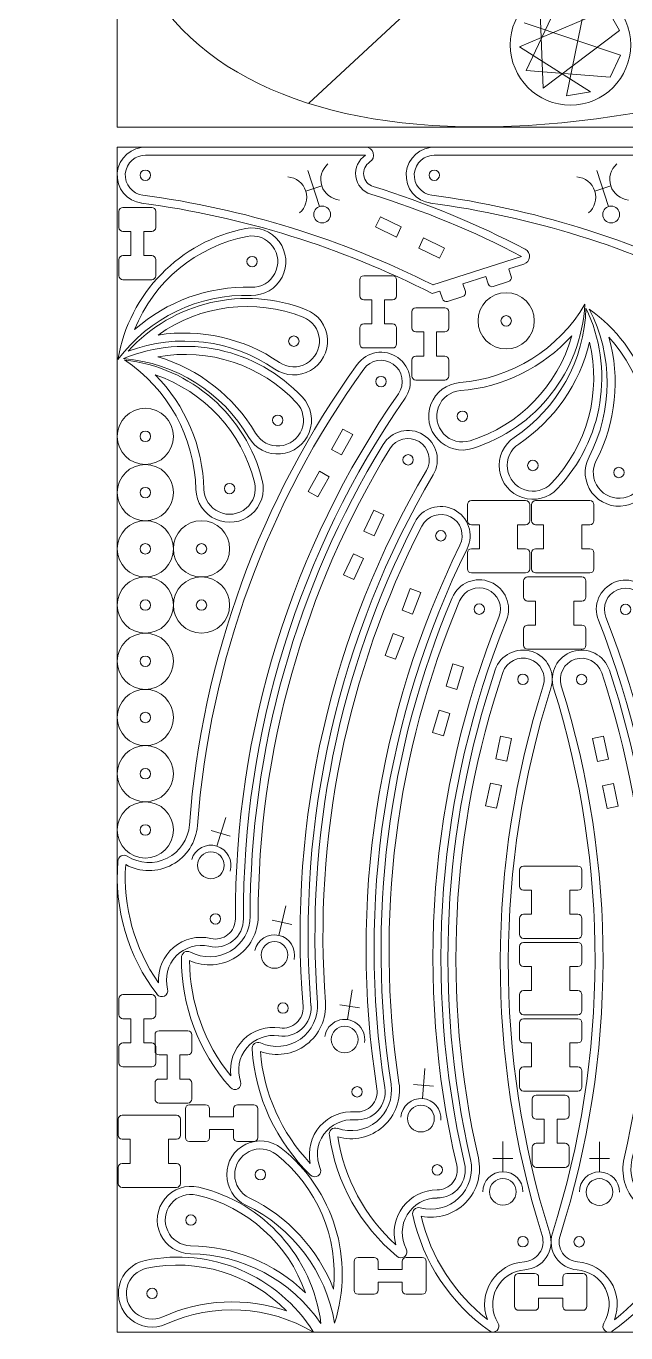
# Model space of a CAD drawing. Header units: millimetres. Extents: x -174 to 931, y -23 to 951.
# Drawn here: x -22.7 to 126.7, y 299.8 to 625.1 of the extents above; entities that cross this region are included whole.
import ezdxf

# ---------------------------------------------------------------- set-up
doc = ezdxf.new("R2010")
doc.units = ezdxf.units.MM
doc.layers.add('a', color=7, linetype='Continuous', true_color=0xffffff)
for name, color, linetype, lineweight, true_color in [('First Cuts (Holes)', 3, 'Continuous', 5, 0x00ff00), ('lables', 1, 'Continuous', 5, 0xff0000), ('Mid Cuts', 5, 'Continuous', 5, 0x0000ff), ('Outlines', 4, 'Continuous', 5, 0x00ffff)]:
    doc.layers.add(name, color=color, linetype=linetype, lineweight=lineweight, true_color=true_color)

# ---------------------------------------------------------------- blocks, each defined once
blk = doc.blocks.new('Display Base')
at = {"layer": 'lables'}
for p, q in [((-36.16, 158.41), (-45.68, 200.13)), ((-59.75, 147.67), (-78.33, 137.91)), ((-65.68, 149.13), (-77.6, 131.85)), ((-71.6, 147.67), (-68.73, 124)), ((-53.02, 137.91), (-71.6, 147.67)), ((-53.75, 131.85), (-65.68, 149.13)), ((-59.75, 147.67), (-62.62, 124)), ((-76.17, 143.62), (-78.33, 137.91)), ((-76.17, 143.62), (-57.22, 126.83)), ((-74.13, 126.83), (-55.18, 143.62)), ((-74.13, 126.83), (-77.6, 131.85)), ((-68.73, 124), (-62.62, 124))]:
    blk.add_line(p, q, dxfattribs=at)
blk.add_circle((-65.68, 136.38), 15, dxfattribs=at)
blk.add_ellipse((0, 0), major_axis=(0, 185), ratio=0.378378, dxfattribs=at)
at = {"layer": 'Outlines'}
blk.add_ellipse((0, 0), major_axis=(0, -220), ratio=0.5, dxfattribs=at)
blk = doc.blocks.new('Hole - Screw')
at = {"layer": 'First Cuts (Holes)'}
blk.add_circle((0, 0), 1.3, dxfattribs=at)
blk = doc.blocks.new('Leg Washer')
at = {"layer": 'Outlines'}
blk.add_circle((0, 0), 7, dxfattribs=at)
at = {"layer": 'a', "yscale": -1, "rotation": 180}
blk.add_blockref('Hole - Screw', (0, 0), dxfattribs=at)
blk = doc.blocks.new('Claw')
at = {"layer": 'lables', "flags": 128}
blk.add_lwpolyline([(-1.29, 6.27, 1.117247), (2.64, -5.83, -0.190808), (33.53, -4.36, 0.255133)], format="xyb", close=True, dxfattribs=at)
at = {"layer": 'Outlines'}
for centre, radius, start, end in [((0, 0), 8.4, 101.654, 294.3325), ((6.38, -30.95), 40, 32.2152, 101.654), ((19.94, -44.1), 40, 59.5308, 114.3325)]:
    blk.add_arc(centre, radius, start, end, dxfattribs=at)
at = {"layer": 'a', "yscale": -1, "rotation": 165.9637565320735}
blk.add_blockref('Hole - Screw', (0, 0), dxfattribs=at)
blk = doc.blocks.new('Hole - Mount')
at = {"layer": 'First Cuts (Holes)'}
for p, q in [((-1.4, 8.9), (1.4, 8.9)), ((-1.4, 3.1), (-1.4, 8.9)), ((1.4, 8.9), (1.4, 3.1)), ((1.4, 3.1), (-1.4, 3.1)), ((-1.4, -3.1), (1.4, -3.1)), ((-1.4, -8.9), (-1.4, -3.1)), ((1.4, -3.1), (1.4, -8.9)), ((1.4, -8.9), (-1.4, -8.9))]:
    blk.add_line(p, q, dxfattribs=at)
blk = doc.blocks.new('Leg - Lower')
at = {"layer": 'lables'}
for p, q in [((5, -17.42), (5, -24.92)), ((2.5, -20.75), (7.5, -20.75))]:
    blk.add_line(p, q, dxfattribs=at)
at = {"layer": 'lables', "flags": 128}
blk.add_lwpolyline([(8.87, 19.36, -0.502201), (-0.35, 4.99, 0.484658), (-4.77, -1.5, -0.154356), (-5.05, -138.39, 0.99166), (5.02, -141.69, 0.138205), (11.12, -20.88, -0.544881), (25.33, -6.33, 0.171685)], format="xyb", close=True, dxfattribs=at)
at = {"layer": 'lables'}
blk.add_circle((5, -12.42), 3.33, dxfattribs=at)
blk.add_arc((5, -12.42), 5, 180, 0, dxfattribs=at)
at = {"layer": 'Outlines'}
for centre, radius, start, end in [((-1.09, 15.61), 8.64, 274.0021, 32.1189), ((7.5, 21), 1.5, 54.7225, 212.1189), ((-19.21, -16.75), 47.74, 12.3106, 54.7225), ((0, 0), 7, 94.0021, 197.4321), ((-221.34, -69.5), 225, 342.3333, 17.4321), ((22.92, -18.19), 10.1, 74.6077, 192.8484), ((26, -7), 1.5, 254.6077, 16.6487), ((-206.3, -70.47), 225, 341.3736, 12.8484), ((0, -140), 7.3, 162.3333, 341.3736)]:
    blk.add_arc(centre, radius, start, end, dxfattribs=at)
at = {"layer": 'Outlines', "zscale": 1.5}
blk.add_blockref('Hole - Screw', (0, 0), dxfattribs=at)
for name, p, rotation in [('Hole - Mount', (6.06, -116.9), 347.9050188855066), ('Hole - Screw', (0, -140), 5.751631411625578)]:
    blk.add_blockref(name, p, dxfattribs=dict(at, rotation=rotation))
blk = doc.blocks.new('Leg - Top')
at = {"layer": 'lables'}
for p, q in [((1.54, 4.76), (53.76, -12.1)), ((38.93, -20.74), (38.93, -11.29)), ((53.76, -12.1), (53.76, -12.1)), ((36.83, -16.01), (41.03, -16.01)), ((83, -48), (59.82, -48)), ((83, -48), (83, -48))]:
    blk.add_line(p, q, dxfattribs=at)
blk.add_circle((38.93, -22.84), 2.1, dxfattribs=at)
for centre, radius, start, end in [((0, 0), 5, 69.5815, 245.27), ((-99.72, -209.47), 227, 45.3439, 64.5424), ((31.71, -16.01), 5.12, 292.6199, 67.3801), ((46.15, -16.01), 5.12, 112.6199, 247.3801), ((55.14, -17.33), 5.41, 104.7903, 234.9431), ((-76.05, -204.3), 223, 44.5001, 54.9431)]:
    blk.add_arc(centre, radius, start, end, dxfattribs=at)
at = {"layer": 'Outlines'}
for p, q in [((2.15, 6.66), (54.38, -10.19)), ((59, -50), (61, -50)), ((61, -50), (59, -50)), ((61, -52), (61, -50)), ((67, -52), (67, -50)), ((73, -50), (67, -50)), ((73, -52), (73, -50)), ((83, -50), (79, -50)), ((79, -52), (79, -50.02)), ((66, -53), (62, -53)), ((78, -53), (74, -53))]:
    blk.add_line(p, q, dxfattribs=at)
for centre, radius, start, end in [((0, 0), 7, 69.5815, 245.27), ((-99.72, -209.47), 225, 45.1351, 64.5424), ((53.76, -12.1), 2, 284.7903, 72.1143), ((55.14, -17.33), 3.41, 104.7903, 234.9431), ((-76.05, -204.3), 225, 44.5001, 54.9431), ((83, -48), 2, 270, 44.5001), ((62, -52), 1, 180, 270), ((66, -52), 1, 270, 0), ((74, -52), 1, 180, 270), ((78, -52), 1, 270, 0)]:
    blk.add_arc(centre, radius, start, end, dxfattribs=at)
at = {"layer": 'lables', "rotation": 46}
blk.add_blockref('Hole - Mount', (58, -35), dxfattribs=at)
at = {"layer": 'Outlines'}
blk.add_blockref('Hole - Screw', (0, 0), dxfattribs=at)
blk = doc.blocks.new('Mid Leg Spacer')
at = {"layer": 'Outlines'}
for p, q in [((-6.7625, 0), (6.7625, 0)), ((-7.7625, -1), (-7.7625, -5)), ((7.7625, -1), (7.7625, -5)), ((-6.7625, -6), (-4.7625, -6)), ((-4.7625, -6), (-4.7625, -12)), ((6.7625, -6), (4.7625, -6)), ((4.7625, -6), (4.7625, -12)), ((-7.7625, -13), (-7.7625, -17)), ((-6.7625, -12), (-4.7625, -12)), ((6.7625, -12), (4.7625, -12)), ((7.7625, -13), (7.7625, -17)), ((-6.7625, -18), (6.7625, -18))]:
    blk.add_line(p, q, dxfattribs=at)
for centre, start, end in [((6.7625, -1), 0, 90), ((-6.7625, -1), 90, 180), ((-6.7625, -5), 180, 270), ((6.7625, -5), 270, 0), ((-6.7625, -13), 90, 180), ((6.7625, -13), 0, 90), ((-6.7625, -17), 180, 270), ((6.7625, -17), 270, 0)]:
    blk.add_arc(centre, 1, start, end, dxfattribs=at)
blk = doc.blocks.new('Lower Leg Spacer')
at = {"layer": 'Outlines'}
for p, q in [((-3.5875, 0), (3.5875, 0)), ((-4.5875, -1), (-4.5875, -5)), ((4.5875, -1), (4.5875, -5)), ((-3.5875, -6), (-1.5875, -6)), ((-1.5875, -6), (-1.5875, -12)), ((3.5875, -6), (1.5875, -6)), ((1.5875, -6), (1.5875, -12)), ((-4.5875, -13), (-4.5875, -17)), ((-3.5875, -12), (-1.5875, -12)), ((3.5875, -12), (1.5875, -12)), ((4.5875, -13), (4.5875, -17)), ((-3.5875, -18), (3.5875, -18))]:
    blk.add_line(p, q, dxfattribs=at)
for centre, start, end in [((3.5875, -1), 0, 90), ((-3.5875, -1), 90, 180), ((-3.5875, -5), 180, 270), ((3.5875, -5), 270, 0), ((-3.5875, -13), 90, 180), ((3.5875, -13), 0, 90), ((-3.5875, -17), 180, 270), ((3.5875, -17), 270, 0)]:
    blk.add_arc(centre, 1, start, end, dxfattribs=at)

msp = doc.modelspace()

# ---------------------------------------------------------------- linework, layer by layer
at = {"layer": 'lables'}
for p, q in [((0, 600), (0, 895)), ((0, 600), (400, 600)), ((0, 595), (0, 300)), ((0, 595), (378, 595)), ((0, 300), (378, 300))]:
    msp.add_line(p, q, dxfattribs=at)

# ---------------------------------------------------------------- block references
at = {"layer": 'lables', "zscale": 1.5, "rotation": 17.88571040358149}
for p in [(7, 588), (79, 588)]:
    msp.add_blockref('Leg - Top', p, dxfattribs=at)
at = {"layer": 'Mid Cuts', "yscale": -1, "zscale": 1.5}
for p, rotation in [((33.6, 566.5), 202.6328571058797), ((44, 546.7), 170), ((40, 527), 144.7377550756286), ((86, 528), 28.94755101512571), ((103.56, 515.75), 57.89510203025138), ((125, 514), 86.84265304537713), ((28, 510), 115.7902040605028)]:
    msp.add_blockref('Claw', p, dxfattribs=dict(at, rotation=rotation))
at = {"layer": 'Mid Cuts', "zscale": 1.5}
for name, p in [('Leg Washer', (96.91, 551.75)), ('Leg Washer', (7, 523)), ('Leg Washer', (7, 509)), ('Mid Leg Spacer', (95, 507)), ('Mid Leg Spacer', (111, 507)), ('Leg Washer', (7, 495)), ('Leg Washer', (21, 495)), ('Leg Washer', (7, 481)), ('Leg Washer', (21, 481)), ('Mid Leg Spacer', (109, 488)), ('Leg Washer', (7, 467)), ('Leg Washer', (7, 453)), ('Leg Washer', (7, 439)), ('Leg Washer', (7, 425)), ('Mid Leg Spacer', (108, 416)), ('Mid Leg Spacer', (108, 397)), ('Mid Leg Spacer', (108, 378)), ('Mid Leg Spacer', (8, 354)), ('Claw', (8.68, 309.62))]:
    msp.add_blockref(name, p, dxfattribs=at)
for p, rotation in [((35.67, 339.19), 310), ((18.36, 327.89), 334.9999999999999)]:
    msp.add_blockref('Claw', p, dxfattribs=dict(at, rotation=rotation))
at = {"layer": 'Outlines', "rotation": 120}
msp.add_blockref('Display Base', (198.2, 745.54), dxfattribs=at)
at = {"layer": 'Outlines', "zscale": 1.5}
for p in [(5, 580), (65, 563), (78, 555), (5, 384), (14, 375), (108, 359)]:
    msp.add_blockref('Lower Leg Spacer', p, dxfattribs=at)
for name, p, rotation in [('Leg - Lower', (24.45, 402.86), 162.8551802793583), ('Leg - Lower', (41.3, 380.67), 167.1413852095187), ('Leg - Lower', (59.76, 359.81), 171.4275901396791), ('Leg - Lower', (79.73, 340.38), 175.7137950698396), ('Leg - Lower', (101.09, 322.5), 180), ('Lower Leg Spacer', (17, 352), 90), ('Lower Leg Spacer', (59, 314), 90), ('Lower Leg Spacer', (99, 310), 90)]:
    msp.add_blockref(name, p, dxfattribs=dict(at, rotation=rotation))
at = {"layer": 'Outlines', "yscale": -1, "zscale": 1.5}
for p, rotation in [((136.53, 340.26), 4.040194141690264), ((115.09, 322.47), 359.7539892115297)]:
    msp.add_blockref('Leg - Lower', p, dxfattribs=dict(at, rotation=rotation))

doc.saveas('drawing.dxf')
